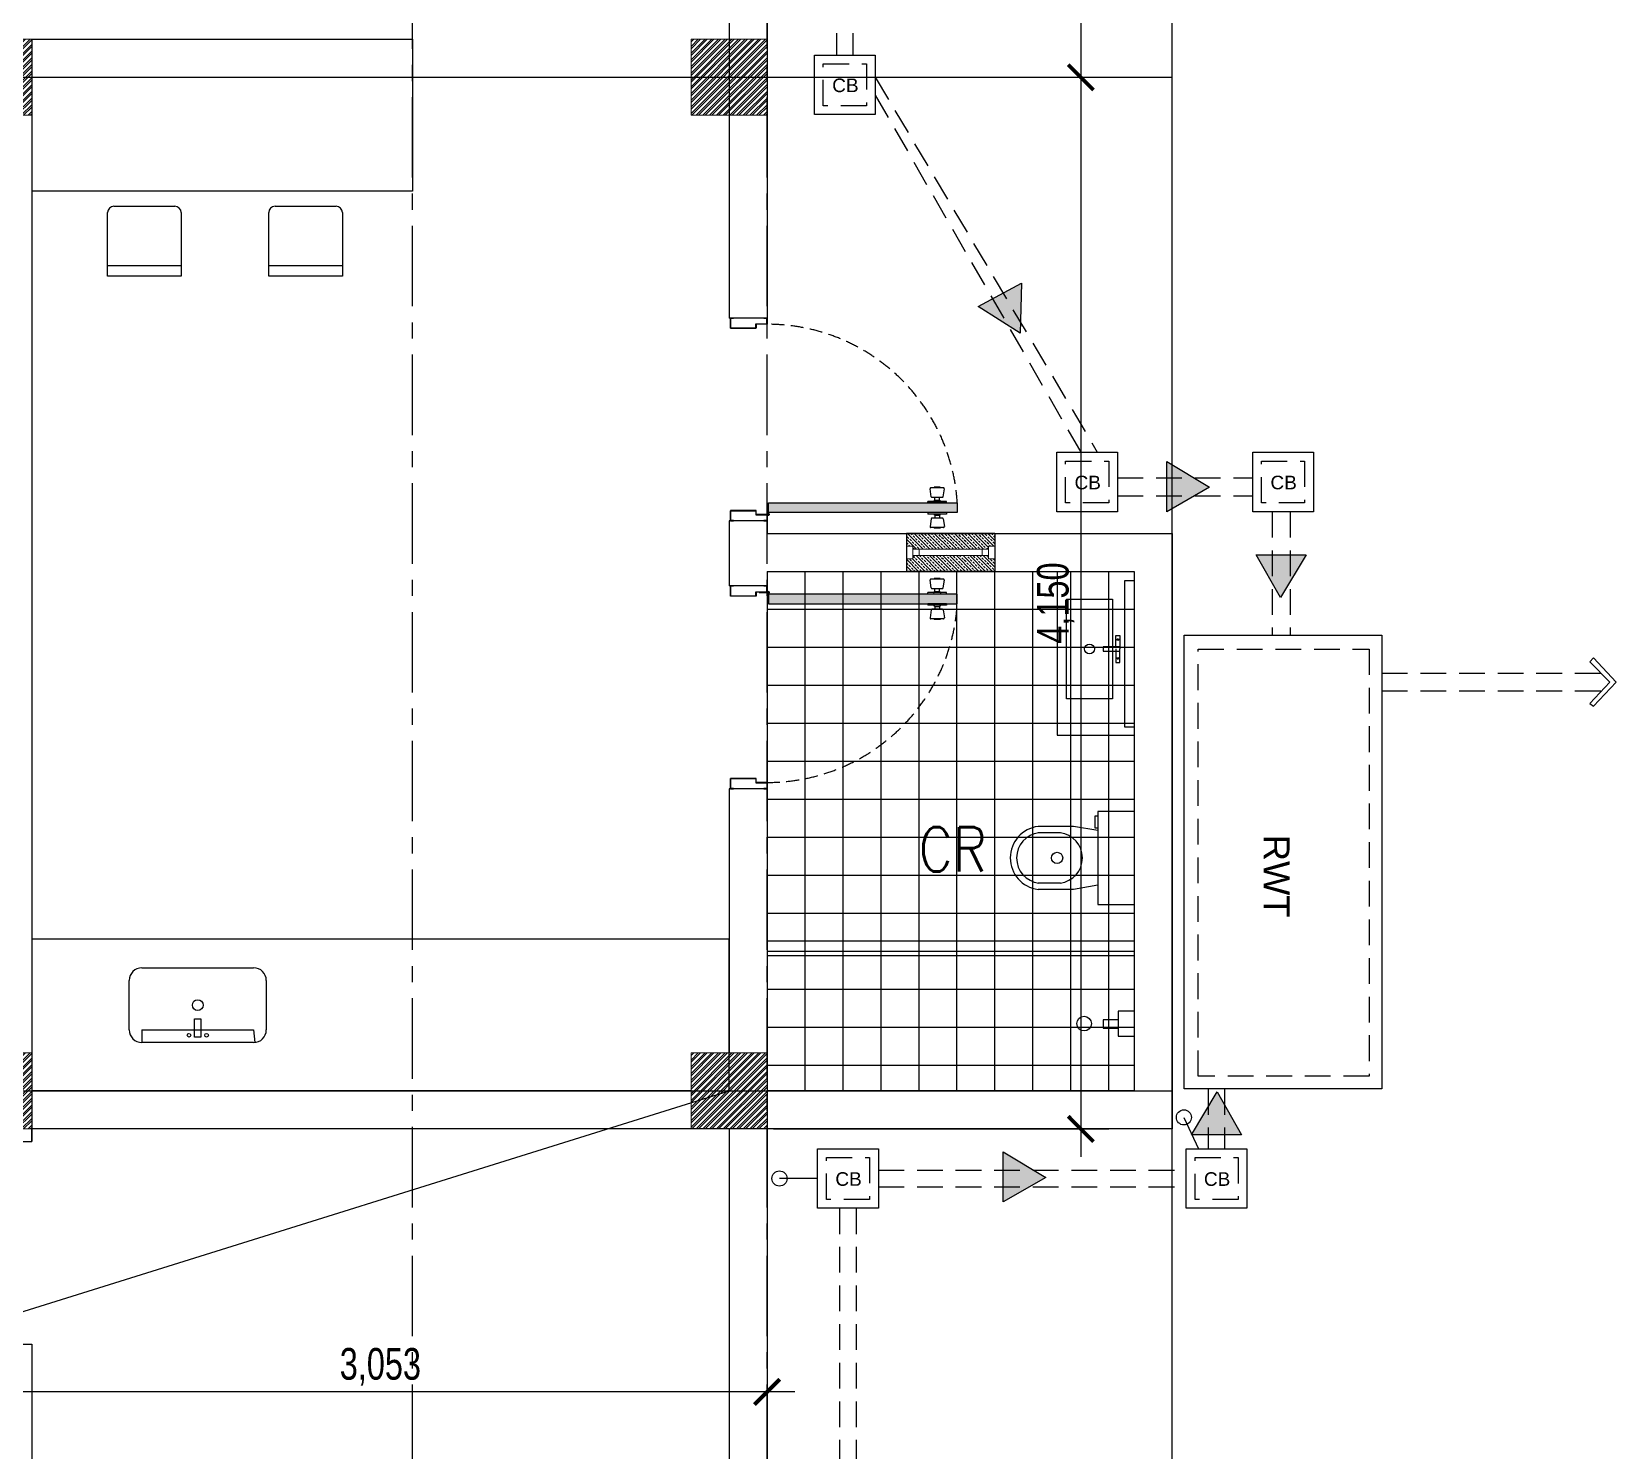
# Model space of a CAD drawing. Header units: millimetres. Extents: x -248340 to 456025, y 261499 to 1049645.
# Drawn here: x 304129 to 310385, y 329470 to 335068 of the extents above; entities that cross this region are included whole.
import ezdxf
from ezdxf.enums import TextEntityAlignment as Align

# ---------------------------------------------------------------- set-up
doc = ezdxf.new("R2010")
doc.units = ezdxf.units.MM
doc.header["$LTSCALE"] = 8
doc.header["$MEASUREMENT"] = 0
for name, pattern in [('CENTER', [50.8, 31.75, -6.35, 6.35, -6.35]), ('CONTINOUS', [0]), ('DASHED2', [0.375, 0.25, -0.125]), ('HIDDEN', [9.525, 6.35, -3.175])]:
    doc.linetypes.add(name, pattern=pattern)
doc.layers.get('0').update_dxf_attribs({"linetype": 'CONTINUOUS'})
for name, color, linetype, lineweight in [('13. Text', 2, 'CONTINUOUS', 5), ('A-ANNO-DIMS', 211, 'CONTINUOUS', 9), ('A-GLAZ', 151, 'CONTINUOUS', 18), ('DIM', 2, 'CONTINUOUS', 25)]:
    doc.layers.add(name, color=color, linetype=linetype, lineweight=lineweight)
for name, color, linetype in [('ar_furniture', 6, 'CONTINOUS'), ('ar_grid', 10, 'CENTER'), ('ar_wall', 7, 'CONTINOUS')]:
    doc.layers.add(name, color=color, linetype=linetype)
doc.styles.add('ARIAL', font='arial.ttf')
doc.styles.add('EN-SCL-DIM', font='swisscl.ttf')
doc.styles.add('ROMANS', font='ROMANS', dxfattribs={"width": 0.8, "bigfont": 'BIGFONT'})

# ---------------------------------------------------------------- blocks, each defined once
blk = doc.blocks.new('_ArchTick')
at = {"color": 0, "linetype": 'ByBlock', "const_width": 0.15}
blk.add_lwpolyline([(-0.5, -0.5), (0.5, 0.5)], dxfattribs=at)
blk = doc.blocks.new('SSS')
at = {"true_color": 0x939598}
h = blk.add_hatch(color=252, dxfattribs=at)
h.paths.add_polyline_path([(144783.5, -109019.6), (144771.8, -109019.6), (144771.8, -108981.2), (144871.3, -108981.2), (144871.3, -108997.3), (144914.2, -108997.3), (144914.2, -109019.6), (144902.5, -109019.6), (144902.5, -109020.8), (144915.4, -109020.8), (144915.4, -108996.1), (144872.5, -108996.1), (144872.5, -108980), (144770.6, -108980), (144770.6, -109020.8), (144783.5, -109020.8)])
h.paths.add_polyline_path([(144783.5, -108222), (144771.8, -108222), (144771.8, -108260.4), (144871.3, -108260.4), (144871.3, -108244.3), (144914.2, -108244.3), (144914.2, -108222), (144902.5, -108222), (144902.5, -108220.8), (144915.4, -108220.8), (144915.4, -108245.4), (144872.5, -108245.4), (144872.5, -108261.5), (144770.6, -108261.5), (144770.6, -108220.8), (144783.5, -108220.8)])
for points in [[(144921.3, -108950.5), (145666.6, -108950.5), (145666.6, -108988.1), (144921.3, -108988.1)], [(144921.3, -109348.3), (145666.6, -109348.3), (145666.6, -109310.8), (144921.3, -109310.8)]]:
    blk.add_hatch(color=252, dxfattribs=at).paths.add_polyline_path(points)
h = blk.add_hatch(color=252, dxfattribs=at)
h.paths.add_polyline_path([(144783.5, -109279.3), (144771.8, -109279.3), (144771.8, -109317.7), (144871.3, -109317.7), (144871.3, -109301.6), (144914.2, -109301.6), (144914.2, -109279.3), (144902.5, -109279.3), (144902.5, -109278.1), (144915.4, -109278.1), (144915.4, -109302.8), (144872.5, -109302.8), (144872.5, -109318.8), (144770.6, -109318.8), (144770.6, -109278.1), (144783.5, -109278.1)])
h.paths.add_polyline_path([(144783.5, -110076.9), (144771.8, -110076.9), (144771.8, -110038.5), (144871.3, -110038.5), (144871.3, -110054.6), (144914.2, -110054.6), (144914.2, -110076.9), (144902.5, -110076.9), (144902.5, -110078.1), (144915.4, -110078.1), (144915.4, -110053.4), (144872.5, -110053.4), (144872.5, -110037.3), (144770.6, -110037.3), (144770.6, -110078.1), (144783.5, -110078.1)])
at = {"layer": 'A-ANNO-DIMS', "ltscale": 1.25, "true_color": 0x939598}
h = blk.add_hatch(dxfattribs=at)
h.set_pattern_fill('ANSI32', color=252, scale=50)
h.set_pattern_definition([(45, (91192.063, 242863.806), (-13.2582521, 13.2582521), []), (45, (91200.902, 242863.806), (-13.2582521, 13.2582521), [])])
h.paths.add_polyline_path([(141712.2, -107420.6), (142012.2, -107420.6), (142012.2, -107120.6), (141712.2, -107120.6)])
h = blk.add_hatch(dxfattribs=at)
h.set_pattern_fill('ANSI32', color=252, scale=50)
h.set_pattern_definition([(45, (94095.263, 242863.95), (-13.2582521, 13.2582521), []), (45, (94104.102, 242863.95), (-13.2582521, 13.2582521), [])])
h.paths.add_polyline_path([(144615.4, -107420.5), (144915.4, -107420.5), (144915.4, -107120.5), (144615.4, -107120.5)])
h = blk.add_hatch(dxfattribs=at)
h.set_pattern_fill('ANSI32', color=252, scale=50)
h.set_pattern_definition([(45, (91192.063, 238863.806), (-13.2582521, 13.2582521), []), (45, (91200.902, 238863.806), (-13.2582521, 13.2582521), [])])
h.paths.add_polyline_path([(141712.2, -111420.6), (142012.2, -111420.6), (142012.2, -111120.6), (141712.2, -111120.6)])
h = blk.add_hatch(dxfattribs=at)
h.set_pattern_fill('ANSI32', color=252, scale=50)
h.set_pattern_definition([(45, (94095.263, 238863.95), (-13.2582521, 13.2582521), []), (45, (94104.102, 238863.95), (-13.2582521, 13.2582521), [])])
h.paths.add_polyline_path([(144615.4, -111420.5), (144915.4, -111420.5), (144915.4, -111120.5), (144615.4, -111120.5)])
at = {"layer": 'ar_wall', "ltscale": 1.25, "true_color": 0x939598}
h = blk.add_hatch(dxfattribs=at)
h.set_pattern_fill('ANSI33', color=252, scale=75, angle=90)
h.set_pattern_definition([(135, (-239864.394, -166253.93), (-13.25825215, -13.25825215), []), (135, (-239864.394, -166240.672), (-13.25825215, -13.25825215), [9.375, -4.6875])])
h.paths.add_polyline_path([(145496, -109158.3), (145496, -109160.8), (145493, -109160.8), (145493, -109163.8), (145490.5, -109163.8), (145490.5, -109170.8), (145465.5, -109170.8), (145465.5, -109195.8), (145465.5, -109220.8), (145815.3, -109220.8), (145815.3, -109170.8), (145790.3, -109170.8), (145790.3, -109163.8), (145787.8, -109163.8), (145787.8, -109160.8), (145784.8, -109160.8), (145784.8, -109158.3)])
h.paths.add_polyline_path([(145465.5, -109070.8), (145465.5, -109120.8), (145490.5, -109120.8), (145490.5, -109127.8), (145493, -109127.8), (145493, -109130.8), (145496, -109130.8), (145496, -109133.3), (145784.8, -109133.3), (145784.8, -109130.8), (145787.8, -109130.8), (145787.8, -109127.8), (145790.3, -109127.8), (145790.3, -109120.8), (145815.3, -109120.8), (145815.3, -109070.8)])
at = {"color": 252, "ltscale": 1.25, "true_color": 0x939598}
for p, q in [((146515.4, -114270.6), (146515.4, -94352.5)), ((144765.4, -103420.6), (144765.4, -108220.8)), ((142012.2, -107120.6), (143515.4, -107120.6)), ((143515.4, -107120.6), (143515.4, -107720.6)), ((133324.4, -107270.6), (146515.4, -107270.6)), ((143515.4, -107720.6), (142012.2, -107720.6)), ((142336.8, -107779.8), (142577.4, -107779.8)), ((142973, -107779.8), (143213.7, -107779.8)), ((142311.8, -108055.5), (142311.8, -107804.8)), ((142602.4, -107804.8), (142602.4, -108055.5)), ((142948, -108055.5), (142948, -107804.8)), ((143238.7, -107804.8), (143238.7, -108055.5)), ((142602.4, -108015.1), (142311.8, -108015.1)), ((143238.7, -108015.1), (142948, -108015.1)), ((142602.4, -108055.5), (142311.8, -108055.5)), ((143238.7, -108055.5), (142948, -108055.5)), ((144915.4, -108220.8), (144765.4, -108220.8)), ((144765.4, -109020.8), (144765.4, -109278.1)), ((144915.4, -109020.8), (144765.4, -109020.8)), ((144915.4, -108995), (144915.4, -109070.8)), ((144915.4, -109070.8), (144915.4, -109020.8)), ((144915.4, -109070.8), (146515.4, -109070.8)), ((146515.4, -109070.8), (146515.4, -111420.8)), ((144915.4, -109220.8), (144915.4, -109303.8)), ((144915.4, -109220.8), (146365.4, -109220.8)), ((146061.4, -109220.8), (146061.4, -109866.5)), ((146365.4, -109220.8), (146365.4, -111270.6)), ((144915.4, -109278.1), (144765.4, -109278.1)), ((146365.4, -109257.8), (146326.3, -109257.8)), ((146326.3, -109257.8), (146326.3, -109834.5)), ((144915.4, -109303.8), (144915.4, -110078.1)), ((146097.7, -109330.5), (146279.3, -109330.5)), ((146097.7, -109723.4), (146097.7, -109330.5)), ((146279.3, -109330.5), (146279.3, -109723.4)), ((146292, -109517.8), (146292, -109474.1)), ((146292, -109474.1), (146308.9, -109474.1)), ((146308.9, -109474.1), (146308.9, -109526.9)), ((146308.9, -109517.8), (146242.3, -109517.8)), ((146242.3, -109517.8), (146242.3, -109535.4)), ((146242.3, -109535.4), (146308.9, -109535.4)), ((146292, -109526.9), (146292, -109579.8)), ((146308.9, -109535.4), (146308.9, -109526.9)), ((146308.9, -109579.8), (146308.9, -109526.9)), ((146292, -109579.8), (146308.9, -109579.8)), ((146279.3, -109723.4), (146097.7, -109723.4)), ((146326.3, -109834.5), (146365.4, -109834.5)), ((146061.4, -109866.5), (146365.4, -109866.5)), ((144915.4, -110078.1), (144765.4, -110078.1)), ((146365.4, -110168.1), (146221.5, -110168.1)), ((146221.5, -110168.1), (146221.5, -110534.5)), ((146126, -110227.2), (145985.7, -110227.2)), ((146221.5, -110243.5), (146126, -110227.2)), ((146221.5, -110186.3), (146209.1, -110186.3)), ((146209.1, -110186.3), (146209.1, -110233.1)), ((146209.1, -110233.1), (146221.5, -110233.1)), ((146074.1, -110252.2), (145985.7, -110252.2)), ((146074.1, -110450.4), (145985.7, -110450.4)), ((146126, -110475.4), (145985.7, -110475.4)), ((146221.5, -110459.1), (146126, -110475.4)), ((146221.5, -110534.5), (146365.4, -110534.5)), ((146365.4, -110679.4), (144915.4, -110679.4)), ((144915.4, -110737), (146365.4, -110737)), ((146365.4, -110955.5), (146302.1, -110955.5)), ((146302.1, -110955.5), (146302.1, -111054.9)), ((146302.1, -110990.5), (146243.1, -110990.5)), ((146243.1, -110990.5), (146243.1, -111023.6)), ((146243.1, -111023.6), (146302.1, -111023.6)), ((146302.1, -111054.9), (146365.4, -111054.9)), ((146515.4, -111120.6), (146515.4, -111120.6)), ((133324.4, -111270.6), (146515.4, -111270.6)), ((135159, -114270.6), (144765.4, -111270.5)), ((146365.4, -111270.8), (144915.4, -111270.6)), ((146515.4, -111420.8), (144915.4, -111420.6))]:
    blk.add_line(p, q, dxfattribs=at)
at = {"color": 252, "true_color": 0x939598}
for p, q in [((145563.3, -108925.8), (145559, -108894.7)), ((145612.2, -108891), (145562.1, -108891)), ((145575.5, -108891), (145575.5, -108888.8)), ((145598.8, -108888.8), (145575.5, -108888.8)), ((145598.8, -108891), (145598.8, -108888.8)), ((145611, -108925.8), (145615.4, -108894.7)), ((145623.7, -108944.3), (145550.6, -108944.3)), ((145550.6, -108950.5), (145550.6, -108944.3)), ((145623.7, -108950.5), (145550.6, -108950.5)), ((145607.8, -108928.6), (145566.5, -108928.6)), ((145576.9, -108939.8), (145597.4, -108939.8)), ((145578.3, -108939.8), (145578.3, -108928.6)), ((145596, -108939.8), (145596, -108928.6)), ((145623.7, -108950.5), (145623.7, -108944.3)), ((145550.6, -108988.1), (145550.6, -108994.3)), ((145623.7, -108988.1), (145550.6, -108988.1)), ((145623.7, -108994.3), (145550.6, -108994.3)), ((145563.3, -109012.8), (145559, -109043.9)), ((145607.8, -109010), (145566.5, -109010)), ((145576.9, -108998.9), (145597.4, -108998.9)), ((145578.3, -108998.9), (145578.3, -109010)), ((145596, -108998.9), (145596, -109010)), ((145611, -109012.8), (145615.4, -109043.9)), ((145623.7, -108988.1), (145623.7, -108994.3)), ((145612.2, -109047.6), (145562.1, -109047.6)), ((145575.5, -109047.6), (145575.5, -109049.8)), ((145598.8, -109049.8), (145575.5, -109049.8)), ((145598.8, -109047.6), (145598.8, -109049.8)), ((145563.3, -109286.1), (145559, -109254.9)), ((145612.2, -109251.3), (145562.1, -109251.3)), ((145607.8, -109288.9), (145566.5, -109288.9)), ((145575.5, -109251.3), (145575.5, -109249.1)), ((145598.8, -109249.1), (145575.5, -109249.1)), ((145578.3, -109300), (145578.3, -109288.9)), ((145596, -109300), (145596, -109288.9)), ((145598.8, -109251.3), (145598.8, -109249.1)), ((145611, -109286.1), (145615.4, -109254.9)), ((145623.7, -109304.5), (145550.6, -109304.5)), ((145550.6, -109310.8), (145550.6, -109304.5)), ((145623.7, -109310.8), (145550.6, -109310.8)), ((145550.6, -109348.3), (145550.6, -109354.6)), ((145623.7, -109348.3), (145550.6, -109348.3)), ((145623.7, -109354.6), (145550.6, -109354.6)), ((145576.9, -109300), (145597.4, -109300)), ((145623.7, -109310.8), (145623.7, -109304.5)), ((145623.7, -109348.3), (145623.7, -109354.6)), ((145563.3, -109373), (145559, -109404.2)), ((145612.2, -109407.9), (145562.1, -109407.9)), ((145607.8, -109370.3), (145566.5, -109370.3)), ((145575.5, -109407.9), (145575.5, -109410.1)), ((145598.8, -109410.1), (145575.5, -109410.1)), ((145576.9, -109359.1), (145597.4, -109359.1)), ((145578.3, -109359.1), (145578.3, -109370.3)), ((145596, -109359.1), (145596, -109370.3)), ((145598.8, -109407.9), (145598.8, -109410.1)), ((145611, -109373), (145615.4, -109404.2))]:
    blk.add_line(p, q, dxfattribs=at)
at = {"color": 252, "linetype": 'Continuous', "ltscale": 1.25, "true_color": 0x939598}
for p, q in [((145065.4, -111270.7), (145065.4, -109220.8)), ((145215.4, -111270.7), (145215.4, -109220.8)), ((145365.4, -111270.7), (145365.4, -109220.8)), ((145515.4, -111270.7), (145515.4, -109220.8)), ((145665.4, -111270.7), (145665.4, -109220.8)), ((145815.4, -111270.7), (145815.4, -109220.8)), ((145965.4, -111270.7), (145965.4, -109220.8)), ((146115.4, -111270.7), (146115.4, -109220.8)), ((146265.4, -111270.8), (146265.4, -109220.8)), ((146365.4, -109370.8), (144915.4, -109370.8)), ((146365.4, -109520.8), (144915.4, -109520.8)), ((146365.4, -109670.8), (144915.4, -109670.8)), ((146365.4, -109820.8), (144915.4, -109820.8)), ((146365.4, -109970.8), (144915.4, -109970.8)), ((146365.4, -110120.8), (144915.4, -110120.8)), ((146365.4, -110270.8), (144915.4, -110270.8)), ((146365.4, -110420.8), (144915.4, -110420.8)), ((146365.4, -110570.8), (144915.4, -110570.8)), ((146365.4, -110720.8), (144915.4, -110720.8)), ((146365.4, -110870.8), (144915.4, -110870.8)), ((146365.4, -111020.8), (144915.4, -111020.8)), ((146365.4, -111170.8), (144915.4, -111170.8))]:
    blk.add_line(p, q, dxfattribs=at)
at = {"color": 252, "true_color": 0x939598}
for points in [[(144783.5, -108222), (144771.8, -108222), (144771.8, -108260.4), (144871.3, -108260.4), (144871.3, -108244.3), (144914.2, -108244.3), (144914.2, -108222), (144902.5, -108222), (144902.5, -108220.8), (144915.4, -108220.8), (144915.4, -108245.4), (144872.5, -108245.4), (144872.5, -108261.5), (144770.6, -108261.5), (144770.6, -108220.8), (144783.5, -108220.8)], [(144783.5, -109019.6), (144771.8, -109019.6), (144771.8, -108981.2), (144871.3, -108981.2), (144871.3, -108997.3), (144914.2, -108997.3), (144914.2, -109019.6), (144902.5, -109019.6), (144902.5, -109020.8), (144915.4, -109020.8), (144915.4, -108996.1), (144872.5, -108996.1), (144872.5, -108980), (144770.6, -108980), (144770.6, -109020.8), (144783.5, -109020.8)], [(144921.3, -108950.5), (145666.6, -108950.5), (145666.6, -108988.1), (144921.3, -108988.1)], [(144783.5, -109279.3), (144771.8, -109279.3), (144771.8, -109317.7), (144871.3, -109317.7), (144871.3, -109301.6), (144914.2, -109301.6), (144914.2, -109279.3), (144902.5, -109279.3), (144902.5, -109278.1), (144915.4, -109278.1), (144915.4, -109302.8), (144872.5, -109302.8), (144872.5, -109318.8), (144770.6, -109318.8), (144770.6, -109278.1), (144783.5, -109278.1)], [(144921.3, -109348.3), (145666.6, -109348.3), (145666.6, -109310.8), (144921.3, -109310.8)], [(144783.5, -110076.9), (144771.8, -110076.9), (144771.8, -110038.5), (144871.3, -110038.5), (144871.3, -110054.6), (144914.2, -110054.6), (144914.2, -110076.9), (144902.5, -110076.9), (144902.5, -110078.1), (144915.4, -110078.1), (144915.4, -110053.4), (144872.5, -110053.4), (144872.5, -110037.3), (144770.6, -110037.3), (144770.6, -110078.1), (144783.5, -110078.1)]]:
    blk.add_lwpolyline(points, close=True, dxfattribs=at)
for points in [[(144920.2, -108992.4, 0.414214), (144921.3, -108991.3), (144921.3, -108959.1), (144920.2, -108959.1), (144920.2, -108991.3, 12.92773), (144921.4, -108991.5), (144921, -108992.5, -13.063763), (144920.2, -108992.4)], [(144917.5, -108995.1, -0.414214), (144916.5, -108996.1), (144884.3, -108996.1), (144884.3, -108995), (144916.5, -108995, -12.92773), (144916.7, -108996.2), (144917.7, -108995.9, 13.063763), (144917.5, -108995.1)], [(144917.5, -109303.8, 0.414214), (144916.5, -109302.8), (144884.3, -109302.8), (144884.3, -109303.8), (144916.5, -109303.8, 12.92773), (144916.7, -109302.7), (144917.7, -109303, -13.063763), (144917.5, -109303.8)], [(144920.2, -109306.5, -0.414214), (144921.3, -109307.6), (144921.3, -109339.8), (144920.2, -109339.8), (144920.2, -109307.6, -12.92773), (144921.4, -109307.4), (144921, -109306.4, 13.063763), (144920.2, -109306.5)]]:
    blk.add_lwpolyline(points, format="xyb", close=True, dxfattribs=at)
at = {"color": 252, "ltscale": 1.25, "true_color": 0x939598}
for centre, radius in [((146188.5, -109526.9), 19.5), ((146300.4, -109489.6), 3.32), ((146300.4, -109564.3), 3.32), ((146060.5, -110351.3), 22.2), ((146167.3, -111005.2), 28.9)]:
    blk.add_circle(centre, radius, dxfattribs=at)
for centre, radius, start, end in [((142336.8, -107804.8), 25, 90, 180), ((142577.4, -107804.8), 25, 0, 90), ((142973, -107804.8), 25, 90, 180), ((143213.7, -107804.8), 25, 0, 90), ((146000.8, -110351.3), 125, 96.96339, 263.03661), ((146000.8, -110351.3), 100, 96.96339, 263.03661), ((146060.5, -110351.3), 100, 276.96339, 83.03661)]:
    blk.add_arc(centre, radius, start, end, dxfattribs=at)
at = {"color": 252, "linetype": 'HIDDEN', "true_color": 0x939598}
for centre, start, end in [((144917.1, -108996.4), 3.49994, 90.12729), ((144917.1, -109302.5), 269.87271, 356.50006)]:
    blk.add_arc(centre, 750.9, start, end, dxfattribs=at)
at = {"color": 252, "true_color": 0x939598}
for centre, radius, start, end in [((145562.1, -108894.2), 3.22, 90, 187.97654), ((145612.2, -108894.2), 3.22, 352.02346, 90), ((145566.5, -108925.4), 3.22, 187.97654, 270), ((145572.7, -108940.1), 4.2, 260.18061, 5.14732), ((145601.6, -108940.1), 4.2, 174.85268, 279.81939), ((145607.8, -108925.4), 3.22, 270, 352.02346), ((145562.1, -109044.4), 3.22, 172.02346, 270), ((145566.5, -109013.2), 3.22, 90, 172.02346), ((145572.7, -108998.5), 4.2, 354.85268, 99.81939), ((145601.6, -108998.5), 4.2, 80.18061, 185.14732), ((145607.8, -109013.2), 3.22, 7.97654, 90), ((145612.2, -109044.4), 3.22, 270, 7.97654), ((145562.1, -109254.5), 3.22, 90, 187.97654), ((145566.5, -109285.7), 3.22, 187.97654, 270), ((145607.8, -109285.7), 3.22, 270, 352.02346), ((145612.2, -109254.5), 3.22, 352.02346, 90), ((145572.7, -109300.4), 4.2, 260.18061, 5.14732), ((145572.7, -109358.7), 4.2, 354.85268, 99.81939), ((145601.6, -109300.4), 4.2, 174.85268, 279.81939), ((145601.6, -109358.7), 4.2, 80.18061, 185.14732), ((145562.1, -109404.6), 3.22, 172.02346, 270), ((145566.5, -109373.5), 3.22, 90, 172.02346), ((145607.8, -109373.5), 3.22, 7.97654, 90), ((145612.2, -109404.6), 3.22, 270, 7.97654)]:
    blk.add_arc(centre, radius, start, end, dxfattribs=at)
at = {"layer": 'A-ANNO-DIMS', "color": 252, "ltscale": 1.25, "true_color": 0x939598}
for points in [[(141712.2, -107420.6), (142012.2, -107420.6), (142012.2, -107120.6), (141712.2, -107120.6)], [(144615.4, -107420.5), (144915.4, -107420.5), (144915.4, -107120.5), (144615.4, -107120.5)], [(141712.2, -111420.6), (142012.2, -111420.6), (142012.2, -111120.6), (141712.2, -111120.6)], [(144615.4, -111420.5), (144915.4, -111420.5), (144915.4, -111120.5), (144615.4, -111120.5)]]:
    blk.add_lwpolyline(points, close=True, dxfattribs=at)
at = {"layer": 'A-GLAZ', "color": 252, "true_color": 0x939598}
for p, q in [((145465.5, -109195.8), (145465.5, -109095.8)), ((145465.5, -109095.8), (145465.5, -109195.8)), ((145815.3, -109095.8), (145815.3, -109195.8)), ((145490.5, -109120.8), (145465.5, -109120.8)), ((145490.5, -109170.8), (145465.5, -109170.8)), ((145490.5, -109120.8), (145490.5, -109170.8)), ((145490.5, -109127.8), (145493, -109127.8)), ((145790.3, -109133.3), (145490.5, -109133.3)), ((145790.3, -109158.3), (145490.5, -109158.3)), ((145490.5, -109163.8), (145493, -109163.8)), ((145493, -109127.8), (145493, -109130.8)), ((145493, -109130.8), (145496, -109130.8)), ((145493, -109163.8), (145493, -109160.8)), ((145493, -109160.8), (145496, -109160.8)), ((145496, -109130.8), (145496, -109133.3)), ((145496, -109160.8), (145496, -109158.3)), ((145787.8, -109130.8), (145784.8, -109130.8)), ((145784.8, -109130.8), (145784.8, -109133.3)), ((145784.8, -109160.8), (145784.8, -109158.3)), ((145787.8, -109160.8), (145784.8, -109160.8)), ((145790.3, -109127.8), (145787.8, -109127.8)), ((145787.8, -109127.8), (145787.8, -109130.8)), ((145787.8, -109163.8), (145787.8, -109160.8)), ((145790.3, -109163.8), (145787.8, -109163.8)), ((145790.3, -109120.8), (145790.3, -109170.8)), ((145790.3, -109120.8), (145815.3, -109120.8)), ((145790.3, -109170.8), (145815.3, -109170.8))]:
    blk.add_line(p, q, dxfattribs=at)
at = {"layer": 'A-GLAZ', "color": 252, "linetype": 'DASHED2', "true_color": 0x939598}
for p, q in [((145515.5, -109133.3), (145515.5, -109158.3)), ((145765.3, -109133.3), (145765.3, -109158.3))]:
    blk.add_line(p, q, dxfattribs=at)
at = {"layer": 'ar_furniture', "color": 252, "ltscale": 1.25, "true_color": 0x939598}
for p, q in [((142012.2, -110670.5), (144765.4, -110670.5)), ((142012.2, -110670.5), (142012.2, -111270.6)), ((144765.4, -111270.5), (144765.4, -110670.5)), ((142447.3, -110784.8), (142888.3, -110784.8)), ((142397.3, -111029.8), (142397.3, -110834.8)), ((142938.3, -110834.8), (142938.3, -111029.8)), ((142447.3, -111029.8), (142447.4, -111079.8)), ((142447.3, -111029.8), (142888.3, -111029.8)), ((142655.3, -111058.2), (142655.3, -110986.3)), ((142655.3, -110986.3), (142680.3, -110986.3)), ((142680.3, -110986.3), (142680.3, -111058.2)), ((142888.3, -111029.8), (142893.4, -111079.5)), ((142888.3, -111079.8), (142447.3, -111079.8)), ((142680.3, -111058.2), (142655.3, -111058.2)), ((142012.2, -111270.6), (144765.4, -111270.5))]:
    blk.add_line(p, q, dxfattribs=at)
for centre, radius in [((142667.8, -110932.3), 21.3), ((142633.2, -111051.1), 7.14), ((142702.5, -111051.1), 7.14)]:
    blk.add_circle(centre, radius, dxfattribs=at)
for centre, start, end in [((142447.3, -110834.8), 90, 180), ((142888.3, -110834.8), 0, 90), ((142447.3, -111029.8), 180, 270), ((142888.3, -111029.8), 270, 0)]:
    blk.add_arc(centre, 50, start, end, dxfattribs=at)
at = {"layer": 'ar_grid', "ltscale": 1.25}
blk.add_line((143515.4, -114270.6), (143515.4, -94352.5), dxfattribs=at)
at = {"layer": 'ar_grid', "color": 252, "ltscale": 1.25, "true_color": 0x939598}
blk.add_line((144915.4, -114270.6), (144915.4, -94932.4), dxfattribs=at)
at = {"layer": 'ar_wall', "color": 252, "ltscale": 1.25, "true_color": 0x939598}
for p, q in [((144915.4, -103270.6), (144915.4, -108245.4)), ((142012.2, -107120.6), (142012.2, -111420.6)), ((145465.5, -109070.8), (145465.5, -109220.8)), ((145815.3, -109070.8), (145465.5, -109070.8)), ((145815.3, -109070.8), (145815.3, -109220.8)), ((145815.3, -109220.8), (145465.5, -109220.8)), ((144765.4, -110078.1), (144765.4, -111120.5)), ((144915.4, -110053.4), (144915.4, -111420.5)), ((144615.4, -111270.5), (142012.2, -111270.6)), ((143515.4, -111270.5), (143515.4, -111270.6)), ((143665.4, -111270.5), (143665.4, -111270.6)), ((146365.4, -111270.6), (146365.4, -111270.6)), ((144615.4, -111420.5), (142012.2, -111420.5)), ((142012.2, -111420.6), (142012.2, -111470.6)), ((142012.2, -111470.6), (142012.2, -111420.6)), ((144915.4, -111420.5), (143665.4, -111420.5)), ((144765.4, -111420.5), (144765.4, -114270.6)), ((144915.4, -111420.5), (144915.4, -114270.6)), ((141862.2, -111470.6), (142012.2, -111470.6)), ((141862.2, -112270.6), (142012.2, -112270.6)), ((142012.2, -112270.6), (142012.2, -114270.8))]:
    blk.add_line(p, q, dxfattribs=at)
at = {"layer": 'DIM', "color": 252, "ltscale": 1.25, "true_color": 0x939598}
for p, q in [((146154.4, -104560.6), (146154.4, -107380.6)), ((146154.4, -107160.6), (146154.4, -111530.6)), ((144940.4, -107270.6), (146264.4, -107270.6)), ((144940.4, -107270.6), (146264.4, -107270.6)), ((144940.4, -111420.6), (146264.4, -111420.6)), ((144915.4, -111445.6), (144915.4, -112568.8)), ((145025.4, -112458.8), (141752.2, -112458.8))]:
    blk.add_line(p, q, dxfattribs=at)
at = {"layer": 'DIM', "color": 252, "ltscale": 1.25, "true_color": 0x939598, "xscale": 100, "yscale": 100, "zscale": 100}
for p, rotation in [((146154.4, -107270.6), 270), ((146154.4, -107270.6), 90), ((146154.4, -111420.6), 270)]:
    blk.add_blockref('_ArchTick', p, dxfattribs=dict(at, rotation=rotation))
blk.add_blockref('_ArchTick', (144915.4, -112458.8), dxfattribs=at)
at = {"color": 252, "ltscale": 1.25, "true_color": 0x939598, "style": 'ROMANS', "width": 0.85}
blk.add_text('CR', height=175.73, dxfattribs=at).set_placement((145648.8, -110317.3), align=Align.MIDDLE)
at = {"layer": 'DIM', "color": 252, "ltscale": 1.25, "true_color": 0x939598, "insert": (146055.1, -109345.6), "char_height": 125, "attachment_point": 5, "rotation": 90, "style": 'EN-SCL-DIM'}
blk.add_mtext('\\A1;4,150', dxfattribs=at)
at = {"layer": 'DIM', "color": 252, "ltscale": 1.25, "true_color": 0x939598, "insert": (143388.8, -112359.4), "char_height": 125, "attachment_point": 5, "style": 'EN-SCL-DIM'}
blk.add_mtext('\\A1;3,053', dxfattribs=at)

msp = doc.modelspace()

# ---------------------------------------------------------------- hatches: boundary and pattern name
at = {"ltscale": 1.25}
h = msp.add_hatch(color=5, dxfattribs=at)
h.dxf.hatch_style = 1
h.paths.add_polyline_path([(307865.166, 333983.092), (308031.296, 333877.555), (308036.352, 334075.166)])
h = msp.add_hatch(color=5, dxfattribs=at)
h.dxf.hatch_style = 1
h.paths.add_polyline_path([(308779.076, 333269.996), (308610.302, 333371.249), (308610.302, 333173.574)])
h = msp.add_hatch(color=5, dxfattribs=at)
h.dxf.hatch_style = 1
h.paths.add_polyline_path([(309059.666, 332835.043), (309160.919, 333003.818), (308963.244, 333003.818)])
h = msp.add_hatch(color=5, dxfattribs=at)
h.dxf.hatch_style = 1
h.paths.add_polyline_path([(308808.997, 330883.899), (308707.744, 330715.124), (308905.419, 330715.124)])
h = msp.add_hatch(color=5, dxfattribs=at)
h.dxf.hatch_style = 1
h.paths.add_polyline_path([(308132.889, 330546.738), (307964.114, 330647.991), (307964.114, 330450.316)])

# ---------------------------------------------------------------- linework, layer by layer
at = {"color": 252, "linetype": 'HIDDEN', "ltscale": 2, "true_color": 0x939598}
for p, q in [((307305.809, 339024.905), (307305.809, 334975.77)), ((307370.834, 339024.905), (307370.834, 334975.77)), ((307459.236, 334888.063), (308335.814, 333408.42)), ((307459.236, 334817.15), (308270.89, 333408.42)), ((308415.949, 333306.875), (308949.356, 333306.875)), ((308415.949, 333236.848), (308949.356, 333236.848)), ((309026.728, 333173.33), (309026.728, 332686.445)), ((309096.755, 333173.33), (309096.755, 332686.445)), ((309459.551, 332536.388), (310324.88, 332536.388)), ((309459.551, 332466.361), (310326.94, 332466.361)), ((308773.356, 330895.764), (308773.356, 330660.49)), ((308838.381, 330895.764), (308838.381, 330660.49)), ((307471.736, 330574.89), (308686.691, 330574.89)), ((307471.736, 330509.865), (308686.691, 330509.865)), ((307318.31, 330424.832), (307318.31, 327748.493)), ((307383.334, 330424.832), (307383.334, 327748.493))]:
    msp.add_line(p, q, dxfattribs=at)
at = {"color": 1, "ltscale": 1.25}
for p, q in [((307865.166, 333983.092), (308036.352, 334075.166)), ((308036.352, 334075.166), (308031.296, 333877.555)), ((308031.296, 333877.555), (307865.166, 333983.092)), ((308610.302, 333371.249), (308779.076, 333269.996)), ((308610.302, 333173.574), (308610.302, 333371.249)), ((308779.076, 333269.996), (308610.302, 333173.574)), ((309059.666, 332835.043), (308963.244, 333003.818)), ((308963.244, 333003.818), (309160.919, 333003.818)), ((309160.919, 333003.818), (309059.666, 332835.043)), ((310294.869, 332596.411), (310279.863, 332581.405)), ((310279.863, 332581.405), (310359.894, 332501.375)), ((310384.903, 332501.375), (310294.869, 332596.411)), ((310359.894, 332501.375), (310279.863, 332416.342)), ((310294.869, 332406.339), (310384.903, 332501.375)), ((310279.863, 332416.342), (310294.869, 332406.339)), ((308707.744, 330715.124), (308808.997, 330883.899)), ((308808.997, 330883.899), (308905.419, 330715.124)), ((308905.419, 330715.124), (308707.744, 330715.124)), ((307964.114, 330647.991), (308132.889, 330546.738)), ((307964.114, 330450.316), (307964.114, 330647.991)), ((308132.889, 330546.738), (307964.114, 330450.316))]:
    msp.add_line(p, q, dxfattribs=at)
at = {"color": 5, "ltscale": 1.25}
for p, q in [((308677.773, 330783.547), (308735.528, 330659.789)), ((307231.645, 330542.377), (307080.948, 330542.377))]:
    msp.add_line(p, q, dxfattribs=at)
for points in [[(307219.144, 334975.77), (307459.236, 334975.77), (307459.236, 334740.68), (307219.144, 334740.68)], [(308175.858, 333408.42), (308415.949, 333408.42), (308415.949, 333173.33), (308175.858, 333173.33)], [(308949.356, 333408.42), (309189.448, 333408.42), (309189.448, 333173.33), (308949.356, 333173.33)], [(308679.253, 332686.445), (309459.551, 332686.445), (309459.551, 330895.764), (308679.253, 330895.764)], [(307231.645, 330659.922), (307471.736, 330659.922), (307471.736, 330424.832), (307231.645, 330424.832)], [(308686.691, 330659.789), (308926.783, 330659.789), (308926.783, 330424.7), (308686.691, 330424.7)]]:
    msp.add_lwpolyline(points, close=True, dxfattribs=at)
at = {"color": 252, "linetype": 'HIDDEN', "ltscale": 2, "true_color": 0x939598}
for points in [[(307254.157, 334940.757), (307424.222, 334940.757), (307424.222, 334775.694), (307254.157, 334775.694)], [(308210.87, 333373.406), (308380.935, 333373.406), (308380.935, 333208.343), (308210.87, 333208.343)], [(308984.369, 333373.406), (309154.434, 333373.406), (309154.434, 333208.343), (308984.369, 333208.343)], [(308734.275, 332631.424), (309409.532, 332631.424), (309409.532, 330945.782), (308734.275, 330945.782)], [(307266.658, 330624.909), (307436.723, 330624.909), (307436.723, 330459.846), (307266.658, 330459.846)], [(308721.704, 330624.776), (308891.769, 330624.776), (308891.769, 330459.713), (308721.704, 330459.713)]]:
    msp.add_lwpolyline(points, close=True, dxfattribs=at)
at = {"color": 5, "ltscale": 1.25}
for centre in [(308677.773, 330783.547), (307080.948, 330542.377)]:
    msp.add_circle(centre, 29.87, dxfattribs=at)

# ---------------------------------------------------------------- block references
at = {"color": 1, "lineweight": 30}
msp.add_blockref('SSS', (162116.489, 442158.703), dxfattribs=at)

# ---------------------------------------------------------------- texts
at = {"layer": '13. Text', "char_height": 53.7404, "width": 1375.41527, "attachment_point": 1, "style": 'ARIAL'}
for insert in [(307289.171, 334882.991), (308245.884, 333315.641), (309019.383, 333315.641), (307301.672, 330567.143), (308756.718, 330567.011)]:
    msp.add_mtext('CB', dxfattribs=dict(at, insert=insert))
at = {"layer": '13. Text', "insert": (309094.861, 331898.723), "char_height": 102.6515, "width": 2627.23324, "attachment_point": 1, "rotation": 270, "style": 'ARIAL'}
msp.add_mtext('RWT', dxfattribs=at)

doc.saveas('drawing.dxf')
